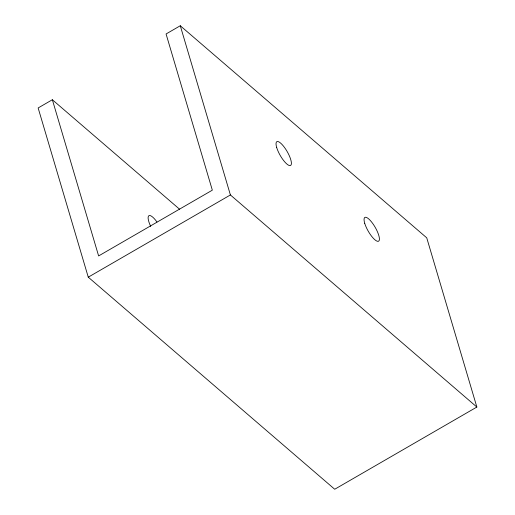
<?xml version="1.0" encoding="UTF-8"?>
<svg xmlns="http://www.w3.org/2000/svg" width="515" height="515" viewBox="0 0 515 515"><rect width="100%" height="100%" fill="white"/><g stroke="black" fill="none" stroke-linecap="round" stroke-linejoin="round"><path stroke-width="0.77" d="M52.356 99.736L38.142 107.957L88.265 277.173L334.718 489.25L476.858 407.043L426.735 237.827L180.282 25.75L166.068 33.971L212.334 190.17L98.623 255.936L52.356 99.736L179.535 209.18M88.265 277.173L230.405 194.96L476.858 407.043M180.282 25.75L230.405 194.96M150.708 226.426A13.725 3.978 60 0 1 148.829 215.727A13.725 3.978 60 0 1 156.933 221.952M364.717 223.285A13.725 3.978 60 0 0 377.952 241.348A13.725 3.978 60 0 0 372.557 223.265A13.725 3.978 60 0 0 364.717 223.285M276.684 147.496A13.725 3.978 60 0 0 289.913 165.605A13.725 3.978 60 0 0 284.576 147.567A13.725 3.978 60 0 0 276.684 147.496"/></g></svg>
